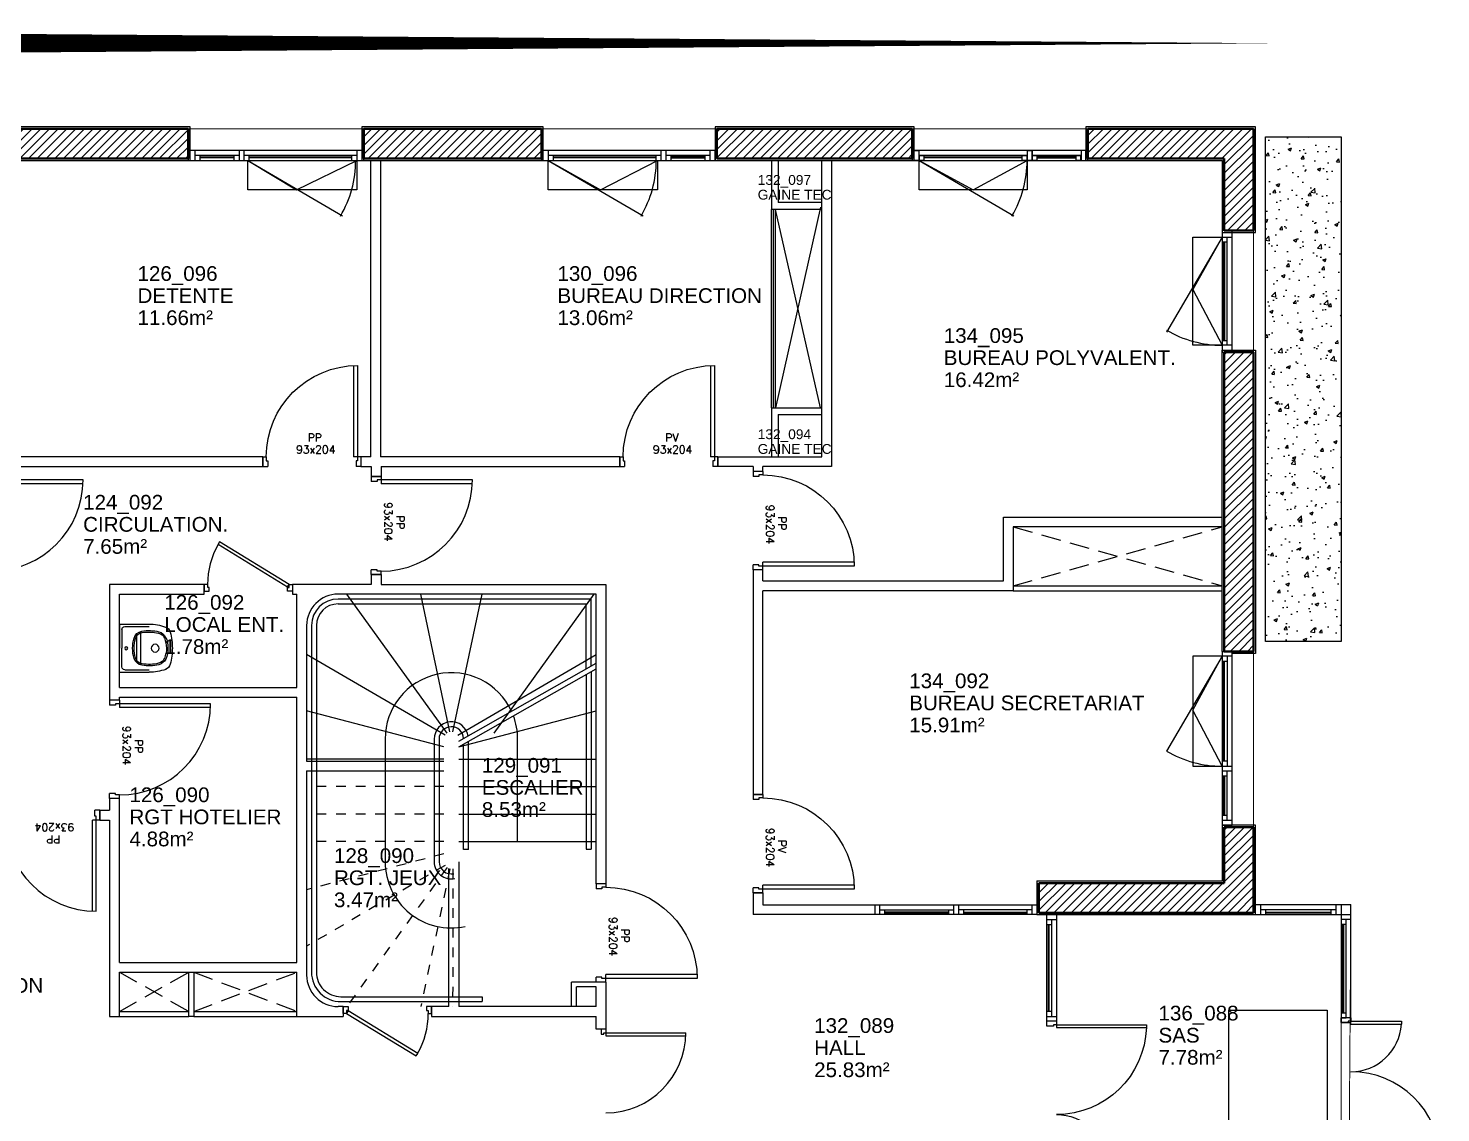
# Model space of a CAD drawing. Header units: metres. Extents: x -8 to 211, y -5 to 120.
# Drawn here: x 124.18 to 138.58, y 87.5 to 98.55 of the extents above; entities that cross this region are included whole.
import ezdxf
from ezdxf.enums import TextEntityAlignment as Align

# ---------------------------------------------------------------- set-up
doc = ezdxf.new("R2010")
doc.units = ezdxf.units.M
doc.header["$LTSCALE"] = 0.8
doc.header["$MEASUREMENT"] = 0
for name, pattern in [('CACHÉ', [0.25, 0.125, -0.125]), ('CONTINU', [0]), ('HIDDEN', [0.375, 0.25, -0.125])]:
    doc.linetypes.add(name, pattern=pattern)
doc.layers.get('0').update_dxf_attribs({"linetype": 'CONTINUOUS'})
for name, color, linetype in [('0_Fmult', 7, 'CONTINUOUS'), ('A-CIRC-VER', 32, 'CONTINUOUS'), ('A-FINITION-C', 192, 'CONTINUOUS'), ('A-MOBILIER', 46, 'CONTINUOUS'), ('A_ACCÈS', 7, 'CONTINUOUS'), ('A_AGENC', 204, 'CONTINUOUS'), ('A_CHASS', 4, 'CONTINUOUS'), ('A_Etiqu_Gaine', 7, 'CONTINUOUS'), ('A_Etiqu_Gaine_ancien', 7, 'CONTINUOUS'), ('A_Etiqu_Gaine_code', 7, 'CONTINUOUS'), ('A_Etiqu_Local', 7, 'CONTINUOUS'), ('A_HACH_STRUC', 7, 'CONTINUOUS'), ('A_MURS_CLOI', 7, 'CONTINUOUS'), ('A_VEGETATION', 3, 'CONTINUOUS'), ('Z_Pole 11_Administratif', 8, 'CONTINUOUS')]:
    doc.layers.add(name, color=color, linetype=linetype)
for name, color, linetype, lineweight in [('A_MURS_STRU', 7, 'CONTINUOUS', 40), ('A_PORTE', 7, 'CONTINU', 0), ('A_SANI', 5, 'CONTINU', 0)]:
    doc.layers.add(name, color=color, linetype=linetype, lineweight=lineweight)
doc.styles.add('Attribut', font='arial.ttf')
doc.styles.add('ROMANS8', font='romans8', dxfattribs={"height": 10})

# ---------------------------------------------------------------- blocks, each defined once
blk = doc.blocks.new('A140TD10')
for p, q in [((-3.5, 91.5), (-6.5, 91.5)), ((-146.5, 51.5), (-143.5, 51.5)), ((-150, 0), (-146.5, 0)), ((-150, 0), (-150, -10)), ((-146.5, 0), (-146.5, -3)), ((-143.5, 0), (-146.5, 0)), ((-3.5, 0), (-6.5, 0)), ((0, 0), (-3.5, 0)), ((-3.5, 0), (-3.5, -3)), ((0, 0), (0, -10)), ((-145, -10), (-150, -10)), ((-146.5, -3), (-145, -3)), ((-145, -3), (-145, -7)), ((-145, -3), (-145, -10)), ((-3.5, -3), (-5, -3)), ((-5, -3), (-5, -10)), ((-5, -10), (0, -10))]:
    blk.add_line(p, q)
for points in [[(-6.5, 0), (-6.5, 91.5)], [(-3.5, 0), (-3.5, 91.5)], [(-146.5, 0), (-146.5, 51.5)], [(-143.5, 0), (-143.5, 51.5)]]:
    blk.add_lwpolyline(points)
for centre, radius, start, end in [((-3.4, 0), 91.6, 91.9318, 179.9779), ((-146.7, -0.1), 51.7, 0.0707, 86.4926)]:
    blk.add_arc(centre, radius, start, end)
blk = doc.blocks.new('COP9830P')
for p, q in [((-24.5, 0), (0, 0)), ((-24.5, 0), (-24.5, -30.3)), ((24.5, 0), (0, 0)), ((24.5, 0), (24.5, -30.3)), ((-22, -5.5), (-22, -30.3)), ((-19, -2.5), (0, -2.5)), ((19, -2.5), (0, -2.5)), ((22, -5.5), (22, -30.3))]:
    blk.add_line(p, q)
for centre, radius in [((0, -7), 1.5), ((0, -36.5), 4)]:
    blk.add_circle(centre, radius)
for centre, radius, start, end in [((-19, -5.5), 3, 90, 180), ((0, -49.5), 36, 90, 106.8042), ((0, -49.5), 36, 73.1958, 90), ((19, -5.5), 3, 0, 90), ((25.5, -30.3), 43.5, 170.2555, 193.4036), ((-7.5, -24.6), 10, 106.8042, 170.2555), ((25.5, -30.3), 42, 170.2555, 193.4036), ((-7.5, -24.6), 8.5, 106.8042, 170.2555), ((0, -49.5), 34.5, 90, 106.8042), ((0, -49.5), 34.5, 73.1958, 90), ((7.5, -24.6), 8.5, 9.7445, 73.1958), ((7.5, -24.6), 10, 9.7445, 73.1958), ((-25.5, -30.3), 42, 346.5964, 9.7445), ((-25.5, -30.3), 43.5, 346.5964, 9.7445), ((25.5, -30.3), 50, 180, 199.7499), ((-7.1, -38), 10, 193.4036, 246.812), ((-7.1, -38), 8.5, 193.4036, 246.812), ((7.1, -38), 8.5, 293.188, 346.5964), ((7.1, -38), 10, 293.188, 346.5964), ((-25.5, -30.3), 50, 340.2501, 0), ((-14.5, -44.6), 7.5, 199.7499, 255.3938), ((0, 11), 65, 255.3938, 270), ((0, -21.5), 28, 246.812, 270), ((0, -21.5), 26.5, 246.812, 270), ((0, -21.5), 26.5, 270, 293.188), ((0, -21.5), 28, 270, 293.188), ((0, 11), 65, 270, 284.6062), ((14.5, -44.6), 7.5, 284.6062, 340.2501)]:
    blk.add_arc(centre, radius, start, end)
blk = doc.blocks.new('A_Etiqu_Local')
at = {"style": 'Attribut', "flags": 1}
for tag, p in [('CODE_HOPITAL', (-0.446, 1.632)), ('CODE_SITE', (-0.446, 1.407)), ('CODE_BATIMENT', (-0.446, 1.182)), ('CODE_SECTEUR', (-0.446, 0.957)), ('CODE_ETAGE', (-0.446, 0.732)), ('NOM_NORMALISE', (-0.446, -0.843)), ('SECTEUR_ACTIVITE', (-0.446, -1.068)), ('SOUS_SECTEUR_ACTIVITE', (-0.446, -1.293)), ('VOLUME', (-0.446, -1.518)), ('SERVICE', (-0.446, -1.743)), ('CODE_UG', (-0.446, -1.968)), ('CODE_UA', (-0.446, -2.193)), ('CODE_POLE', (-0.446, -2.418)), ('OCCUPANT_EXTERNE', (-0.446, -2.643)), ('DISPONIBILITE', (-0.446, -2.868)), ('ACCES_HANDICAPES', (-0.446, -3.093)), ('NATURE_SOL', (-0.446, -3.318)), ('RISQUE_LABORATOIRE', (-0.446, -3.543)), ('AMIANTE', (-0.446, -3.768))]:
    blk.add_attdef(tag, p, '', height=0.15, dxfattribs=at)
at = {"layer": 'A_Etiqu_Local', "style": 'Attribut'}
for tag, p in [('CODE_PIECE', (-0.446, 0.282)), ('NOM_USAGE', (-0.446, 0.057)), ('SURFACE', (-0.446, -0.168))]:
    blk.add_attdef(tag, p, '', height=0.15, dxfattribs=at)
blk = doc.blocks.new('A_Etiqu_Gaine')
at = {"style": 'Attribut', "flags": 1}
for tag, p in [('CODE_HOPITAL', (-0.432, 0.865)), ('CODE_SITE', (-0.432, 0.715)), ('CODE_BATIMENT', (-0.432, 0.565)), ('CODE_SECTEUR', (-0.432, 0.415)), ('CODE_ETAGE', (-0.432, 0.265)), ('NOM_NORMALISE', (-0.432, -0.335)), ('SECTEUR_ACTIVITE', (-0.432, -0.485)), ('SOUS_SECTEUR_ACTIVITE', (-0.432, -0.635)), ('SURFACE', (-0.432, -0.785)), ('CODE_UG', (-0.432, -0.935)), ('CODE_POLE', (-0.432, -1.085)), ('AMIANTE', (-0.432, -1.235))]:
    blk.add_attdef(tag, p, '', height=0.1, dxfattribs=at)
at = {"layer": 'A_Etiqu_Gaine', "style": 'Attribut'}
blk.add_attdef('NOM_USAGE', (-0.432, -0.185), '', height=0.1, dxfattribs=at)
at = {"layer": 'A_Etiqu_Gaine_ancien', "style": 'Attribut'}
blk.add_attdef('CODE_PIECE_ANCIEN', (-0.432, 0.115), '', height=0.1, dxfattribs=at)
at = {"layer": 'A_Etiqu_Gaine_code', "style": 'Attribut'}
blk.add_attdef('CODE_PIECE', (-0.432, -0.035), '', height=0.1, dxfattribs=at)
blk = doc.blocks.new('BATI-10')
for p, q in [((0, 0.1), (0, 0)), ((0, 0.1), (0.035, 0.1)), ((0, 0), (0.05, 0)), ((0.035, 0.1), (0.035, 0.06)), ((0.035, 0.06), (0.05, 0.06)), ((0.05, 0.06), (0.05, 0))]:
    blk.add_line(p, q)
blk = doc.blocks.new('P90bt10')
for p, q in [((0.035, 1.03), (0.035, 0.1)), ((0.075, 1.029), (0.075, 0.1)), ((0.035, 0.1), (0.075, 0.1))]:
    blk.add_line(p, q)
blk.add_arc((0.035, 0.1), 0.93, 0, 90)
blk.add_blockref('BATI-10', (0, 0))
at = {"xscale": -1}
blk.add_blockref('BATI-10', (1, 0), dxfattribs=at)
at = {"style": 'ROMANS8'}
for tag, p in [('DEF', (0.47, 0.256)), ('DIM', (0.461, 0.134))]:
    blk.add_attdef(tag, text='', height=0.08, dxfattribs=at).set_placement(p, align=Align.CENTER)

msp = doc.modelspace()

# ---------------------------------------------------------------- hatches: boundary and pattern name
at = {"layer": 'A_HACH_STRUC'}
h = msp.add_hatch(dxfattribs=at)
h.set_pattern_fill('ANSI31', color=8, scale=0.5, angle=359.76959, style=0)
h.paths.add_polyline_path([(121.667, 97.522), (121.667, 97.222), (125.812, 97.222), (125.812, 97.522)])
h = msp.add_hatch(dxfattribs=at)
h.set_pattern_fill('ANSI31', color=8, scale=0.5, angle=359.76959, style=0)
h.paths.add_polyline_path([(129.412, 97.522), (127.602, 97.522), (127.602, 97.222), (129.412, 97.222), (129.412, 97.302)])
h = msp.add_hatch(dxfattribs=at)
h.set_pattern_fill('ANSI31', color=8, scale=0.5, angle=359.76959, style=0)
h.paths.add_polyline_path([(133.192, 97.522), (131.202, 97.522), (131.202, 97.222), (133.192, 97.222), (133.192, 97.302)])
h = msp.add_hatch(dxfattribs=at)
h.set_pattern_fill('ANSI31', color=8, scale=0.5, angle=359.76959, style=0)
h.paths.add_polyline_path([(136.52, 97.522), (134.982, 97.522), (134.982, 97.372), (136.52, 97.372)])
h.paths.add_polyline_path([(136.52, 97.372), (134.982, 97.372), (134.982, 97.222), (136.37, 97.222), (136.37, 96.488), (136.52, 96.488)])
h.paths.add_polyline_path([(136.67, 97.372), (136.52, 97.372), (136.52, 96.488), (136.67, 96.488)])
h.paths.add_polyline_path([(136.67, 97.522), (136.52, 97.522), (136.52, 97.372), (136.67, 97.372)])
h = msp.add_hatch(dxfattribs=at)
h.set_pattern_fill('ANSI31', color=8, scale=0.5, angle=359.76959, style=0)
h.paths.add_polyline_path([(136.67, 95.248), (136.52, 95.248), (136.52, 92.873), (136.67, 92.873)])
h.paths.add_polyline_path([(136.52, 95.248), (136.37, 95.248), (136.37, 92.873), (136.52, 92.873)])
h.paths.add_polyline_path([(136.52, 92.873), (136.37, 92.873), (136.37, 92.2), (136.52, 92.2)])
h.paths.add_polyline_path([(136.67, 92.873), (136.52, 92.873), (136.52, 92.2), (136.67, 92.2)])
h = msp.add_hatch(dxfattribs=at)
h.set_pattern_fill('ANSI31', color=8, scale=0.5, angle=359.76959, style=0)
h.paths.add_polyline_path([(136.67, 90.41), (136.52, 90.41), (136.52, 89.688), (136.67, 89.688)])
h.paths.add_polyline_path([(136.67, 89.688), (136.52, 89.688), (136.52, 89.538), (136.67, 89.538)])
h.paths.add_polyline_path([(136.52, 89.688), (134.482, 89.688), (134.482, 89.538), (136.52, 89.538)])
h.paths.add_polyline_path([(136.52, 90.41), (136.37, 90.41), (136.37, 90.028), (136.37, 89.838), (134.482, 89.838), (134.482, 89.688), (136.52, 89.688)])
at = {"layer": 'A_VEGETATION'}
h = msp.add_hatch(dxfattribs=at)
h.set_pattern_fill('AR-CONC', color=8, scale=0.05, angle=-0.9741, style=0)
h.set_pattern_definition([(50, (321.883, 63.66533), (0.3586301, -0.03137607), [0.0375, -0.4125]), (355, (321.883, 63.66533), (-0.0693757, 0.3760961), [0.03, -0.33]), (100.4514, (321.9129, 63.6627), (0.2892547, 0.3447198), [0.0318701, -0.35057106]), (46.1842, (321.883, 63.76533), (0.5336205, -0.0827595), [0.05625, -0.61875]), (96.6356, (321.9275, 63.75843), (0.4673314, 0.487059), [0.0478051, -0.5258565]), (351.1842, (321.883, 63.76533), (0.467331, 0.4870593), [0.045, -0.495]), (21, (321.933, 63.74033), (0.29845353, -0.20130945), [0.0375, -0.4125]), (326, (321.933, 63.74033), (0.1216577, 0.362575), [0.03, -0.33]), (71.4514, (321.9579, 63.72355), (0.4201113, 0.16126525), [0.0318701, -0.35057106]), (37.5, (321.88301, 63.66533), (0.00607993, 0.16644693), [0, -0.326, 0, -0.335, 0, -0.33125]), (7.5, (321.88301, 63.66533), (0.13153477, 0.19720586), [0, -0.191, 0, -0.3185, 0, -0.12625]), (327.5, (321.77151, 63.66533), (0.26691122, -0.01127744), [0, -0.125, 0, -0.39, 0, -0.5175]), (317.5, (321.72151, 63.66533), (0.29159308, 0.0500525), [0, -0.1625, 0, -0.259, 0, -0.3675])])
h.paths.add_polyline_path([(136.79, 97.442), (137.562, 97.442), (137.562, 92.299), (136.79, 92.299)])

# ---------------------------------------------------------------- linework, layer by layer
at = {"layer": '0_Fmult', "color": 8, "const_width": 0.01}
msp.add_lwpolyline([(116.992, 97.522), (116.992, 83.418), (111.592, 83.418), (111.592, 77.973), (117.942, 77.973), (117.942, 74.784), (132.942, 74.784), (132.942, 72.934), (137.662, 72.934), (137.642, 86.882), (137.662, 89.618), (136.67, 89.618), (136.67, 97.522)], close=True, dxfattribs=at)
at = {"layer": 'A-CIRC-VER', "color": 8}
msp.add_lwpolyline([(116.192, 98.395, 0.305, 0, 0), (136.882, 98.395, 0, 0, 0)], format="xyseb", dxfattribs=at)
at = {"layer": 'A-FINITION-C', "color": 8}
for p, q in [((125.832, 97.542), (121.647, 97.542)), ((125.832, 97.202), (125.832, 97.542)), ((136.69, 97.542), (134.962, 97.542)), ((134.962, 97.542), (134.962, 97.202)), ((136.69, 96.468), (136.69, 97.542)), ((123.812, 97.202), (125.832, 97.202)), ((134.962, 97.202), (136.35, 97.202)), ((136.35, 97.202), (136.35, 96.468)), ((136.35, 96.468), (136.69, 96.468)), ((136.35, 95.268), (136.69, 95.268)), ((136.69, 95.268), (136.69, 92.18)), ((136.69, 92.18), (136.45, 92.18)), ((136.69, 90.43), (136.35, 90.43)), ((136.35, 90.43), (136.35, 89.858)), ((136.69, 89.518), (136.69, 90.43)), ((136.35, 89.858), (134.462, 89.858)), ((134.462, 89.858), (134.462, 89.518)), ((134.462, 89.518), (136.69, 89.518))]:
    msp.add_line(p, q, dxfattribs=at)
for points in [[(127.582, 97.202), (129.432, 97.202), (129.432, 97.542), (127.582, 97.542), (127.582, 97.202)], [(136.35, 92.2), (136.35, 95.268)]]:
    msp.add_lwpolyline(points, dxfattribs=at)
msp.add_lwpolyline([(133.212, 97.542), (131.182, 97.542), (131.182, 97.202), (133.212, 97.202)], close=True, dxfattribs=at)
at = {"layer": 'A-MOBILIER', "color": 8}
for p, q in [((132.257, 96.725), (131.797, 94.682)), ((131.757, 94.682), (131.757, 96.702)), ((131.777, 94.682), (131.777, 96.702)), ((131.797, 94.682), (131.797, 96.702)), ((132.257, 94.682), (131.797, 96.702)), ((125.112, 88.532), (125.82, 88.532)), ((125.87, 88.532), (126.92, 88.532)), ((125.112, 88.482), (125.82, 88.482)), ((125.87, 88.482), (126.92, 88.482))]:
    msp.add_line(p, q, dxfattribs=at)
at = {"layer": 'A-MOBILIER', "color": 8, "linetype": 'HIDDEN'}
for p, q in [((134.22, 92.868), (136.35, 93.468)), ((134.22, 93.468), (136.35, 92.868)), ((125.112, 88.932), (125.821, 88.532)), ((125.112, 88.532), (125.821, 88.932)), ((125.871, 88.932), (126.921, 88.532)), ((125.871, 88.532), (126.921, 88.932))]:
    msp.add_line(p, q, dxfattribs=at)
at = {"layer": 'A-MOBILIER', "color": 8, "linetype": 'Continuous'}
for p, q in [((134.22, 92.868), (136.35, 92.868)), ((134.22, 92.818), (136.35, 92.818))]:
    msp.add_line(p, q, dxfattribs=at)
at = {"layer": 'A-MOBILIER', "color": 8}
msp.add_lwpolyline([(136.419, 88.546), (137.419, 88.546), (137.419, 87.046), (136.419, 87.046)], close=True, dxfattribs=at)
at = {"layer": 'A_ACCÈS', "color": 8}
for p, q in [((128.57, 91.285), (129.97, 92.081)), ((128.57, 91.227), (129.97, 92.023))]:
    msp.add_line(p, q, dxfattribs=at)
for points in [[(129.92, 92.052), (129.92, 92.732), (127.341, 92.732)], [(128.451, 91.368), (127.431, 92.782)], [(128.48, 91.381), (128.184, 92.782)], [(128.511, 91.381), (128.808, 92.782)], [(128.931, 91.368), (129.952, 92.782)], [(129.87, 92.024), (129.87, 92.682), (127.341, 92.682)], [(128.431, 91.345), (127.02, 92.169)], [(128.56, 91.345), (129.97, 92.169)], [(129.922, 90.184), (129.922, 91.996)], [(129.872, 90.184), (129.872, 91.968)], [(128.42, 91.227), (127.02, 91.594)], [(128.57, 91.227), (129.97, 91.594)], [(128.62, 90.182), (128.62, 91.256)], [(128.67, 90.182), (128.67, 91.284)], [(128.42, 91.102), (127.02, 91.102)], [(128.57, 91.102), (129.97, 91.102)], [(128.57, 90.822), (129.97, 90.822)], [(128.57, 90.542), (129.97, 90.542)], [(128.57, 90.262), (129.97, 90.262)], [(128.67, 90.182), (128.62, 90.182)], [(129.92, 90.182), (129.87, 90.182)], [(128.808, 88.682), (128.808, 88.632)]]:
    msp.add_lwpolyline(points, dxfattribs=at)
for points in [[(127.07, 92.462), (127.07, 88.932, 0.414214), (127.37, 88.632), (128.808, 88.632)], [(127.12, 92.462), (127.12, 88.932, 0.414214), (127.37, 88.682), (128.808, 88.682)], [(129.108, 91.591, 0.804058), (127.82, 91.307), (127.82, 90.058, 0.476665), (128.635, 89.397)], [(129.17, 90.262), (129.17, 91.307, 0.089767), (129.128, 91.544, 0.089767)], [(128.667, 91.34, 0.910946), (128.32, 91.307), (128.32, 90.057, 0.476481), (128.532, 89.886, 0.476481)], [(128.62, 91.313, 0.977737), (128.37, 91.307), (128.37, 90.057, 0.476383), (128.521, 89.935, 0.476383)]]:
    msp.add_lwpolyline(points, format="xyb", dxfattribs=at)
at = {"layer": 'A_ACCÈS', "color": 8, "linetype": 'CACHÉ'}
for points in [[(128.42, 90.823), (127.02, 90.823)], [(128.42, 90.543), (127.02, 90.543)], [(128.42, 90.263), (127.02, 90.263)], [(128.42, 90.138), (127.02, 89.771)], [(128.431, 90.02), (127.02, 89.196)], [(128.451, 89.997), (127.431, 88.583)], [(128.48, 89.984), (128.184, 88.583)], [(128.511, 89.984), (128.508, 88.582)]]:
    msp.add_lwpolyline(points, dxfattribs=at)
at = {"layer": 'A_ACCÈS', "color": 8}
for radius in [0.271, 0.221]:
    msp.add_arc((127.341, 92.462), radius, 90, 180, dxfattribs=at)
at = {"layer": 'A_AGENC', "color": 8}
for points in [[(126.842, 92.882), (126.134, 93.316), (126.118, 93.291), (126.826, 92.857)], [(126.027, 92.812), (126.027, 92.852), (126.012, 92.852), (126.012, 92.882), (125.977, 92.882), (125.977, 92.812)], [(126.827, 92.812), (126.827, 92.852), (126.842, 92.852), (126.842, 92.882), (126.877, 92.882), (126.877, 92.812)], [(127.443, 88.582), (127.443, 88.542), (127.428, 88.542), (127.428, 88.512), (127.393, 88.512), (127.393, 88.582)], [(127.428, 88.512), (128.136, 88.079), (128.152, 88.104), (127.444, 88.538)], [(128.243, 88.582), (128.243, 88.542), (128.258, 88.542), (128.258, 88.512), (128.293, 88.512), (128.293, 88.582)]]:
    msp.add_lwpolyline(points, close=True, dxfattribs=at)
for centre, start, end in [((126.842, 92.882), 150.5689, 180), ((127.428, 88.512), 330.5689, 0)]:
    msp.add_arc(centre, 0.831, start, end, dxfattribs=at)
at = {"layer": 'A_CHASS', "color": 8}
for p, q in [((126.42, 97.202), (127.386, 96.635)), ((129.483, 97.202), (130.449, 96.635)), ((133.311, 97.202), (133.192, 97.202)), ((133.262, 97.202), (134.228, 96.635)), ((136.35, 96.418), (135.783, 95.452)), ((136.35, 92.15), (135.783, 91.184)), ((132.812, 89.618), (134.462, 89.618)), ((137.662, 89.618), (136.69, 89.618)), ((134.462, 89.518), (132.812, 89.518)), ((134.562, 88.432), (134.562, 89.518))]:
    msp.add_line(p, q, dxfattribs=at)
for points in [[(127.602, 97.302), (125.812, 97.302), (125.812, 97.202)], [(125.882, 97.302), (125.882, 97.202)], [(126.332, 97.302), (126.332, 97.202)], [(126.382, 97.302), (126.382, 97.202)], [(127.532, 97.302), (127.532, 96.902), (126.42, 96.902), (126.42, 97.202), (126.916, 96.902), (127.532, 97.202)], [(127.602, 97.202), (127.602, 97.302)], [(131.182, 97.302), (129.412, 97.302), (129.412, 97.202)], [(129.482, 97.302), (129.482, 97.202)], [(130.632, 97.202), (130.632, 97.302)], [(130.682, 97.302), (130.682, 97.202)], [(131.132, 97.202), (131.132, 97.302)], [(131.182, 97.202), (131.182, 97.302)], [(133.192, 97.302), (133.262, 97.302)], [(134.362, 97.302), (134.362, 96.902), (133.262, 96.902), (133.262, 97.302)], [(134.362, 97.202), (134.962, 97.202), (134.962, 97.302), (134.362, 97.302)], [(134.362, 97.302), (134.412, 97.302), (134.412, 97.202), (134.362, 97.202)], [(125.812, 97.202), (127.602, 97.202)], [(126.332, 97.252), (125.882, 97.252)], [(125.932, 97.252), (125.932, 97.202)], [(125.932, 97.237), (126.282, 97.237)], [(126.282, 97.227), (125.932, 97.227)], [(126.282, 97.202), (126.282, 97.252)], [(127.532, 97.252), (126.382, 97.252)], [(126.432, 97.252), (126.432, 97.202)], [(126.432, 97.237), (127.482, 97.237)], [(127.482, 97.227), (126.432, 97.227)], [(127.482, 97.202), (127.482, 97.252)], [(129.412, 97.202), (131.182, 97.202)], [(130.632, 97.252), (129.482, 97.252)], [(129.532, 97.252), (129.532, 97.202)], [(129.532, 97.237), (130.582, 97.237)], [(130.582, 97.227), (129.532, 97.227)], [(130.582, 97.202), (130.582, 97.252)], [(131.132, 97.252), (130.682, 97.252)], [(130.733, 97.252), (130.733, 97.202)], [(131.082, 97.237), (130.733, 97.237)], [(130.733, 97.227), (131.082, 97.227)], [(131.082, 97.202), (131.082, 97.252)], [(133.261, 97.252), (133.311, 97.252), (133.311, 97.202)], [(133.262, 97.202), (133.812, 96.902), (134.362, 97.202)], [(133.311, 97.237), (134.311, 97.237)], [(134.311, 97.227), (133.311, 97.227)], [(134.361, 97.202), (134.311, 97.202), (134.311, 97.252), (134.361, 97.252)], [(134.412, 97.252), (134.462, 97.252), (134.462, 97.202), (134.412, 97.202)], [(134.861, 97.237), (134.462, 97.237)], [(134.462, 97.227), (134.861, 97.227)], [(134.911, 97.202), (134.861, 97.202), (134.861, 97.252), (134.911, 97.252)], [(136.35, 96.418), (136.05, 95.887), (136.35, 95.318)], [(136.45, 95.318), (136.05, 95.318), (136.05, 96.418), (136.45, 96.418)], [(136.4, 96.368), (136.35, 96.368)], [(136.365, 95.368), (136.365, 96.368)], [(136.375, 96.368), (136.375, 95.368)], [(136.4, 95.318), (136.4, 96.418)], [(136.35, 95.368), (136.4, 95.368)], [(136.35, 91.03), (136.05, 91.6), (136.35, 92.15)], [(136.45, 92.15), (136.05, 92.15), (136.05, 91.03), (136.45, 91.03)], [(136.35, 92.2), (136.45, 92.2)], [(136.35, 92.2), (136.35, 90.43), (136.45, 90.43)], [(136.4, 92.15), (136.4, 91.03)], [(136.45, 90.43), (136.45, 92.2)], [(136.35, 92.1), (136.4, 92.1)], [(136.365, 92.1), (136.365, 91.08)], [(136.375, 91.08), (136.375, 92.1)], [(136.4, 91.08), (136.35, 91.08)], [(136.45, 90.98), (136.35, 90.98)], [(136.4, 90.48), (136.4, 90.98)], [(136.4, 90.93), (136.35, 90.93)], [(136.365, 90.53), (136.365, 90.93)], [(136.375, 90.93), (136.375, 90.53)], [(136.35, 90.53), (136.4, 90.53)], [(136.35, 90.48), (136.45, 90.48)], [(132.812, 89.618), (132.812, 89.518)], [(132.862, 89.518), (132.862, 89.618)], [(132.862, 89.568), (133.612, 89.568)], [(132.912, 89.518), (132.912, 89.568)], [(133.562, 89.543), (132.912, 89.543)], [(132.912, 89.533), (133.562, 89.533)], [(133.562, 89.568), (133.562, 89.518)], [(133.612, 89.618), (133.612, 89.518)], [(133.662, 89.618), (133.662, 89.518)], [(134.412, 89.568), (133.662, 89.568)], [(133.713, 89.568), (133.713, 89.518)], [(133.713, 89.543), (134.362, 89.543)], [(134.362, 89.533), (133.713, 89.533)], [(134.362, 89.518), (134.362, 89.568)], [(134.412, 89.518), (134.412, 89.618)], [(134.462, 89.618), (134.462, 89.518)], [(136.69, 89.518), (136.69, 89.618)], [(136.74, 89.618), (136.74, 89.518)], [(137.512, 89.568), (136.74, 89.568)], [(136.79, 89.568), (136.79, 89.518)], [(136.79, 89.543), (137.462, 89.543)], [(137.462, 89.533), (136.79, 89.533)], [(137.462, 89.518), (137.462, 89.568)], [(137.512, 89.518), (137.512, 89.618)], [(137.562, 89.618), (137.562, 88.418), (137.662, 88.418)], [(137.662, 88.418), (137.662, 89.618)], [(134.662, 89.518), (134.662, 88.432), (134.562, 88.432)], [(134.662, 89.518), (134.562, 89.518)], [(134.562, 89.468), (134.662, 89.468)], [(134.562, 89.418), (134.612, 89.418)], [(134.577, 89.418), (134.577, 88.532)], [(134.587, 88.532), (134.587, 89.418)], [(134.612, 89.468), (134.612, 88.482)], [(136.69, 89.518), (137.662, 89.518)], [(137.662, 89.468), (137.562, 89.468)], [(137.562, 88.468), (137.612, 88.468), (137.612, 89.468)], [(137.612, 89.418), (137.562, 89.418)], [(137.577, 88.518), (137.577, 89.418)], [(137.587, 89.418), (137.587, 88.518)], [(134.612, 88.532), (134.562, 88.532)], [(134.562, 88.482), (134.662, 88.482)], [(137.562, 88.518), (137.612, 88.518)]]:
    msp.add_lwpolyline(points, dxfattribs=at)
for points in [[(133.192, 97.202), (134.412, 97.202), (134.412, 97.302), (133.192, 97.302)], [(134.982, 97.302), (134.912, 97.302), (134.912, 97.202), (134.982, 97.202)], [(130.596, 97.202), (130.596, 96.902), (129.483, 96.902), (129.483, 97.202), (130.014, 96.902)], [(133.261, 97.252), (133.261, 97.202), (134.361, 97.202), (134.361, 97.252)], [(134.412, 97.252), (134.412, 97.202), (134.911, 97.202), (134.911, 97.252)], [(136.45, 95.248), (136.45, 96.488), (136.35, 96.488), (136.35, 95.248)]]:
    msp.add_lwpolyline(points, close=True, dxfattribs=at)
for centre, start, end in [((126.4, 97.202), 329.559, 0.0001), ((129.463, 97.202), 329.559, 0.0001), ((133.242, 97.202), 329.559, 0.0001), ((136.35, 96.438), 239.559, 270.0001), ((136.35, 92.15), 239.559, 270.0001)]:
    msp.add_arc(centre, 1.12, start, end, dxfattribs=at)
at = {"layer": 'A_MURS_CLOI', "color": 8}
for p, q in [((127.674, 94.182), (127.674, 97.202)), ((127.774, 97.202), (127.774, 94.182)), ((131.757, 97.202), (131.757, 96.702)), ((131.827, 97.202), (131.827, 96.772)), ((132.27, 94.182), (132.27, 97.202)), ((132.37, 97.202), (132.37, 94.082)), ((132.27, 96.772), (131.827, 96.772)), ((132.27, 96.702), (131.757, 96.702)), ((131.757, 94.682), (132.27, 94.682)), ((131.757, 94.682), (131.757, 94.182)), ((131.827, 94.612), (132.27, 94.612)), ((131.827, 94.612), (131.827, 94.182)), ((126.574, 94.182), (123.812, 94.182)), ((126.574, 94.082), (126.574, 94.182)), ((127.674, 94.182), (127.574, 94.182)), ((127.574, 94.182), (127.574, 94.082)), ((130.211, 94.182), (127.774, 94.182)), ((130.211, 94.082), (130.211, 94.182)), ((131.211, 94.082), (131.211, 94.182)), ((131.211, 94.182), (132.27, 94.182)), ((123.812, 94.082), (126.574, 94.082)), ((127.574, 94.082), (127.679, 94.082)), ((127.679, 94.082), (127.679, 93.982)), ((127.779, 94.082), (127.779, 93.982)), ((127.779, 94.082), (130.211, 94.082)), ((131.57, 94.082), (131.211, 94.082)), ((131.57, 94.082), (131.57, 94.032)), ((131.67, 94.032), (131.57, 94.032)), ((132.37, 94.082), (131.67, 94.082)), ((131.67, 94.032), (131.67, 94.082)), ((127.679, 93.982), (127.779, 93.982)), ((134.12, 92.918), (134.12, 93.568)), ((134.12, 93.568), (136.35, 93.568)), ((134.22, 93.468), (134.22, 92.818)), ((136.35, 93.468), (134.22, 93.468)), ((131.67, 93.032), (131.57, 93.032)), ((131.57, 93.032), (131.57, 90.742)), ((131.67, 92.918), (131.67, 93.032)), ((125.012, 92.882), (125.012, 91.702)), ((125.977, 92.882), (125.012, 92.882)), ((125.977, 92.782), (125.977, 92.882)), ((127.679, 92.882), (126.877, 92.882)), ((126.877, 92.882), (126.877, 92.782)), ((127.679, 92.982), (127.779, 92.982)), ((127.679, 92.982), (127.679, 92.882)), ((127.779, 92.982), (127.779, 92.882)), ((127.779, 92.882), (130.07, 92.882)), ((130.07, 92.882), (130.07, 89.832)), ((131.67, 92.918), (134.12, 92.918)), ((125.112, 92.782), (125.977, 92.782)), ((125.112, 91.832), (125.112, 92.782)), ((126.877, 92.782), (126.92, 92.782)), ((126.92, 91.832), (126.92, 92.782)), ((129.97, 92.782), (127.341, 92.782)), ((129.97, 89.832), (129.97, 92.782)), ((134.22, 92.818), (131.67, 92.818)), ((131.67, 90.742), (131.67, 92.818)), ((127.02, 92.462), (127.02, 91.082)), ((125.112, 91.832), (126.92, 91.832)), ((125.112, 91.702), (125.012, 91.702)), ((125.112, 91.732), (126.92, 91.732)), ((125.112, 91.702), (125.112, 91.732)), ((126.92, 89.032), (126.92, 91.732)), ((127.02, 91.082), (128.42, 91.082)), ((127.02, 90.982), (128.42, 90.982)), ((127.02, 90.982), (127.02, 88.903)), ((125.012, 90.702), (125.012, 90.582)), ((125.112, 90.702), (125.012, 90.702)), ((125.112, 89.032), (125.112, 90.702)), ((131.57, 90.742), (131.67, 90.742)), ((124.912, 90.582), (124.912, 90.482)), ((124.912, 90.582), (125.012, 90.582)), ((124.912, 90.482), (125.012, 90.482)), ((125.012, 90.482), (125.012, 88.482)), ((128.47, 88.582), (128.47, 89.987)), ((128.57, 90.057), (128.57, 88.582)), ((130.07, 89.832), (129.97, 89.832)), ((131.57, 89.742), (131.67, 89.742)), ((131.57, 89.742), (131.57, 89.518)), ((131.67, 89.742), (131.67, 89.618)), ((131.67, 89.618), (132.812, 89.618)), ((134.362, 89.618), (134.462, 89.618)), ((134.462, 89.618), (134.462, 89.518)), ((132.812, 89.518), (131.57, 89.518)), ((134.462, 89.518), (134.362, 89.518)), ((125.112, 89.032), (126.92, 89.032)), ((125.112, 88.932), (126.92, 88.932)), ((125.112, 88.482), (125.112, 88.932)), ((126.92, 88.482), (126.92, 88.932)), ((130.07, 88.832), (129.72, 88.832)), ((129.72, 88.582), (129.72, 88.832)), ((130.07, 88.832), (130.07, 88.35)), ((129.97, 88.782), (129.77, 88.782)), ((129.77, 88.582), (129.77, 88.782)), ((129.97, 88.582), (129.97, 88.782)), ((127.393, 88.582), (127.341, 88.582)), ((127.393, 88.582), (127.393, 88.482)), ((128.293, 88.582), (128.293, 88.482)), ((128.47, 88.582), (128.293, 88.582)), ((129.97, 88.582), (128.57, 88.582)), ((125.012, 88.482), (125.112, 88.482)), ((126.92, 88.482), (127.393, 88.482)), ((128.293, 88.482), (129.97, 88.482)), ((129.97, 88.35), (129.97, 88.482)), ((130.07, 88.35), (129.97, 88.35))]:
    msp.add_line(p, q, dxfattribs=at)
msp.add_lwpolyline([(125.87, 88.932), (125.87, 88.482), (125.82, 88.482), (125.82, 88.932)], dxfattribs=at)
for centre, start, end in [((127.341, 92.462), 90, 180), ((127.341, 88.903), 180, 270)]:
    msp.add_arc(centre, 0.321, start, end, dxfattribs=at)
at = {"layer": 'A_MURS_STRU', "color": 8}
for p, q in [((125.812, 97.522), (121.667, 97.522)), ((125.812, 97.222), (125.812, 97.522)), ((136.67, 97.522), (134.982, 97.522)), ((134.982, 97.522), (134.982, 97.222)), ((136.67, 96.488), (136.67, 97.522)), ((121.667, 97.222), (125.812, 97.222)), ((134.982, 97.222), (136.37, 97.222)), ((136.37, 97.222), (136.37, 96.488)), ((136.37, 96.488), (136.67, 96.488)), ((136.37, 92.2), (136.37, 95.248)), ((136.37, 95.248), (136.67, 95.248)), ((136.67, 95.248), (136.67, 92.2)), ((136.67, 92.2), (136.37, 92.2)), ((136.67, 90.41), (136.37, 90.41)), ((136.37, 90.41), (136.37, 89.838)), ((136.67, 89.538), (136.67, 90.41)), ((136.37, 89.838), (134.482, 89.838)), ((134.482, 89.838), (134.482, 89.538)), ((134.482, 89.538), (136.67, 89.538))]:
    msp.add_line(p, q, dxfattribs=at)
for points in [[(129.412, 97.522), (127.602, 97.522), (127.602, 97.222), (129.412, 97.222)], [(133.192, 97.522), (131.202, 97.522), (131.202, 97.222), (133.192, 97.222)]]:
    msp.add_lwpolyline(points, close=True, dxfattribs=at)
at = {"layer": 'A_PORTE', "color": 8}
for p, q in [((130.02, 88.35), (130.02, 88.3)), ((130.07, 88.35), (130.02, 88.35)), ((130.02, 88.3), (130.05, 88.3)), ((130.05, 88.315), (130.885, 88.315)), ((130.05, 88.3), (130.05, 88.315)), ((130.07, 88.35), (130.07, 88.285)), ((130.07, 88.285), (130.885, 88.285)), ((130.885, 88.285), (130.885, 88.315))]:
    msp.add_line(p, q, dxfattribs=at)
msp.add_arc((130.07, 88.315), 0.815, 270, 360, dxfattribs=at)
at = {"layer": 'A_SANI', "color": 8}
for p, q in [((125.286, 92.377), (125.286, 92.088)), ((125.326, 92.402), (125.326, 92.063))]:
    msp.add_line(p, q, dxfattribs=at)
at = {"layer": 'A_VEGETATION', "color": 8}
msp.add_lwpolyline([(136.79, 97.442), (137.562, 97.442), (137.562, 92.299), (136.79, 92.299)], close=True, dxfattribs=at)
at = {"layer": 'Z_Pole 11_Administratif', "color": 8, "const_width": 0.01}
msp.add_lwpolyline([(117.922, 69.664), (126.423, 69.664), (126.423, 73.059), (132.922, 73.059), (132.922, 73.344), (133.262, 73.344), (133.262, 73.134), (137.396, 73.134), (137.396, 74.784), (137.322, 74.984), (137.322, 86.562), (136.575, 86.562), (136.575, 86.902), (137.562, 86.902), (137.562, 89.518), (134.462, 89.518), (134.462, 89.858), (136.35, 89.858), (136.35, 97.202), (117.312, 97.202)], dxfattribs=at)

# ---------------------------------------------------------------- block references
at = {"layer": 'A_CHASS', "color": 8}
ref = msp.add_blockref('P90bt10', (131.211, 94.082), dxfattribs=dict(at, xscale=-1))
ref.add_attrib('DEF', 'PV', dxfattribs={"layer": '0', "height": 0.08, "style": 'ROMANS8'}).set_placement((130.742, 94.338), align=Align.CENTER)
ref.add_attrib('DIM', '93x204', dxfattribs={"layer": '0', "height": 0.08, "style": 'ROMANS8'}).set_placement((130.75, 94.216), align=Align.CENTER)
ref = msp.add_blockref('P90bt10', (131.57, 89.742), dxfattribs=dict(at, xscale=-1, rotation=270))
ref.add_attrib('DEF', 'PV', dxfattribs={"layer": '0', "height": 0.08, "rotation": 270, "style": 'ROMANS8'}).set_placement((131.826, 90.212), align=Align.CENTER)
ref.add_attrib('DIM', '93x204', dxfattribs={"layer": '0', "height": 0.08, "rotation": 270, "style": 'ROMANS8'}).set_placement((131.704, 90.203), align=Align.CENTER)
at = {"layer": 'A_CHASS', "color": 8, "yscale": 0.009999999999990905, "rotation": 270}
for p, xscale, zscale in [((134.662, 88.432), -0.009999999999990905, 0.01), ((137.662, 86.968), 0.009999999999990905, 0.009999999999990905)]:
    msp.add_blockref('A140TD10', p, dxfattribs=dict(at, xscale=xscale, zscale=zscale))
at = {"layer": 'A_Etiqu_Gaine', "color": 8}
for p, values in [((132.049, 96.987), {'CODE_PIECE': '132_097', 'NOM_USAGE': 'GAINE TEC'}), ((132.049, 94.397), {'CODE_PIECE': '132_094', 'NOM_USAGE': 'GAINE TEC'})]:
    msp.add_blockref('A_Etiqu_Gaine', p, dxfattribs=at).add_auto_attribs(values)
at = {"layer": 'A_Etiqu_Local', "color": 8}
ref = msp.add_blockref('A_Etiqu_Local', (125.743, 95.692), dxfattribs=at)
ref.add_attrib('CODE_PIECE', '126_096', (125.297, 95.974), dxfattribs={"height": 0.15, "style": 'Attribut'})
ref.add_attrib('NOM_USAGE', 'DETENTE', (125.297, 95.749), dxfattribs={"height": 0.15, "style": 'Attribut'})
ref.add_attrib('SURFACE', '11.66m²', (125.297, 95.524), dxfattribs={"height": 0.15, "style": 'Attribut'})
ref = msp.add_blockref('A_Etiqu_Local', (130.022, 95.692), dxfattribs=at)
ref.add_attrib('CODE_PIECE', '130_096', (129.576, 95.974), dxfattribs={"height": 0.15, "style": 'Attribut'})
ref.add_attrib('NOM_USAGE', 'BUREAU DIRECTION', (129.576, 95.749), dxfattribs={"height": 0.15, "style": 'Attribut'})
ref.add_attrib('SURFACE', '13.06m²', (129.576, 95.524), dxfattribs={"height": 0.15, "style": 'Attribut'})
ref = msp.add_blockref('A_Etiqu_Local', (133.959, 95.06), dxfattribs=at)
ref.add_attrib('CODE_PIECE', '134_095', (133.513, 95.342), dxfattribs={"height": 0.15, "style": 'Attribut'})
ref.add_attrib('NOM_USAGE', 'BUREAU POLYVALENT.', (133.513, 95.117), dxfattribs={"height": 0.15, "style": 'Attribut'})
ref.add_attrib('SURFACE', '16.42m²', (133.513, 94.892), dxfattribs={"height": 0.15, "style": 'Attribut'})
ref = msp.add_blockref('A_Etiqu_Local', (125.189, 93.362), dxfattribs=at)
ref.add_attrib('CODE_PIECE', '124_092', (124.743, 93.644), dxfattribs={"height": 0.15, "style": 'Attribut'})
ref.add_attrib('NOM_USAGE', 'CIRCULATION.', (124.743, 93.419), dxfattribs={"height": 0.15, "style": 'Attribut'})
ref.add_attrib('SURFACE', '7.65m²', (124.743, 93.194), dxfattribs={"height": 0.15, "style": 'Attribut'})
ref = msp.add_blockref('A_Etiqu_Local', (126.016, 92.342), dxfattribs=at)
ref.add_attrib('CODE_PIECE', '126_092', (125.57, 92.624), dxfattribs={"height": 0.15, "style": 'Attribut'})
ref.add_attrib('NOM_USAGE', 'LOCAL ENT.', (125.57, 92.399), dxfattribs={"height": 0.15, "style": 'Attribut'})
ref.add_attrib('SURFACE', '1.78m²', (125.57, 92.174), dxfattribs={"height": 0.15, "style": 'Attribut'})
ref = msp.add_blockref('A_Etiqu_Local', (133.607, 91.543), dxfattribs=at)
ref.add_attrib('CODE_PIECE', '134_092', (133.161, 91.825), dxfattribs={"height": 0.15, "style": 'Attribut'})
ref.add_attrib('NOM_USAGE', 'BUREAU SECRETARIAT', (133.161, 91.6), dxfattribs={"height": 0.15, "style": 'Attribut'})
ref.add_attrib('SURFACE', '15.91m²', (133.161, 91.375), dxfattribs={"height": 0.15, "style": 'Attribut'})
ref = msp.add_blockref('A_Etiqu_Local', (129.252, 90.682), dxfattribs=at)
ref.add_attrib('CODE_PIECE', '129_091', (128.806, 90.964), dxfattribs={"height": 0.15, "style": 'Attribut'})
ref.add_attrib('NOM_USAGE', 'ESCALIER', (128.806, 90.739), dxfattribs={"height": 0.15, "style": 'Attribut'})
ref.add_attrib('SURFACE', '8.53m²', (128.806, 90.514), dxfattribs={"height": 0.15, "style": 'Attribut'})
ref = msp.add_blockref('A_Etiqu_Local', (125.661, 90.382), dxfattribs=at)
ref.add_attrib('CODE_PIECE', '126_090', (125.215, 90.664), dxfattribs={"height": 0.15, "style": 'Attribut'})
ref.add_attrib('NOM_USAGE', 'RGT HOTELIER', (125.215, 90.439), dxfattribs={"height": 0.15, "style": 'Attribut'})
ref.add_attrib('SURFACE', '4.88m²', (125.215, 90.214), dxfattribs={"height": 0.15, "style": 'Attribut'})
ref = msp.add_blockref('A_Etiqu_Local', (127.745, 89.762), dxfattribs=at)
ref.add_attrib('CODE_PIECE', '128_090', (127.299, 90.044), dxfattribs={"height": 0.15, "style": 'Attribut'})
ref.add_attrib('NOM_USAGE', 'RGT. JEUX', (127.299, 89.819), dxfattribs={"height": 0.15, "style": 'Attribut'})
ref.add_attrib('SURFACE', '3.47m²', (127.299, 89.594), dxfattribs={"height": 0.15, "style": 'Attribut'})
ref = msp.add_blockref('A_Etiqu_Local', (123.362, 88.665), dxfattribs=at)
ref.add_attrib('CODE_PIECE', '123_089', (122.916, 88.947), dxfattribs={"height": 0.15, "style": 'Attribut'})
ref.add_attrib('NOM_USAGE', 'CIRCULATION ', (122.916, 88.722), dxfattribs={"height": 0.15, "style": 'Attribut'})
ref.add_attrib('SURFACE', '27.64m²', (122.916, 88.497), dxfattribs={"height": 0.15, "style": 'Attribut'})
ref = msp.add_blockref('A_Etiqu_Local', (136.147, 88.158), dxfattribs=at)
ref.add_attrib('CODE_PIECE', '136_088', (135.701, 88.44), dxfattribs={"height": 0.15, "style": 'Attribut'})
ref.add_attrib('NOM_USAGE', 'SAS', (135.701, 88.215), dxfattribs={"height": 0.15, "style": 'Attribut'})
ref.add_attrib('SURFACE', '7.78m²', (135.701, 87.99), dxfattribs={"height": 0.15, "style": 'Attribut'})
ref = msp.add_blockref('A_Etiqu_Local', (132.638, 88.031), dxfattribs=at)
ref.add_attrib('CODE_PIECE', '132_089', (132.192, 88.313), dxfattribs={"height": 0.15, "style": 'Attribut'})
ref.add_attrib('NOM_USAGE', 'HALL', (132.192, 88.088), dxfattribs={"height": 0.15, "style": 'Attribut'})
ref.add_attrib('SURFACE', '25.83m²', (132.192, 87.863), dxfattribs={"height": 0.15, "style": 'Attribut'})
at = {"layer": 'A_PORTE', "color": 8}
ref = msp.add_blockref('P90bt10', (127.574, 94.082), dxfattribs=dict(at, xscale=-1))
ref.add_attrib('DEF', 'PP', dxfattribs={"layer": '0', "height": 0.08, "style": 'ROMANS8'}).set_placement((127.105, 94.338), align=Align.CENTER)
ref.add_attrib('DIM', '93x204', dxfattribs={"layer": '0', "height": 0.08, "style": 'ROMANS8'}).set_placement((127.113, 94.216), align=Align.CENTER)
ref = msp.add_blockref('P90bt10', (131.57, 93.032), dxfattribs=dict(at, xscale=-1, rotation=270))
ref.add_attrib('DEF', 'PP', dxfattribs={"layer": '0', "height": 0.08, "rotation": 270, "style": 'ROMANS8'}).set_placement((131.826, 93.502), align=Align.CENTER)
ref.add_attrib('DIM', '93x204', dxfattribs={"layer": '0', "height": 0.08, "rotation": 270, "style": 'ROMANS8'}).set_placement((131.704, 93.494), align=Align.CENTER)
for p, rotation in [((123.712, 93.982), 270), ((127.679, 93.982), 270), ((125.012, 91.702), 270), ((124.912, 90.582), 180)]:
    msp.add_blockref('P90bt10', p, dxfattribs=dict(at, rotation=rotation)).add_auto_attribs({'DEF': 'PP', 'DIM': '93x204'})
ref = msp.add_blockref('P90bt10', (129.97, 88.832), dxfattribs=dict(at, xscale=-1, rotation=270))
ref.add_attrib('DEF', 'PP', dxfattribs={"layer": '0', "height": 0.08, "rotation": 270, "style": 'ROMANS8'}).set_placement((130.226, 89.302), align=Align.CENTER)
ref.add_attrib('DIM', '93x204', dxfattribs={"layer": '0', "height": 0.08, "rotation": 270, "style": 'ROMANS8'}).set_placement((130.104, 89.294), align=Align.CENTER)
at = {"layer": 'A_SANI', "color": 8, "xscale": -0.009999999999999046, "yscale": 0.009999999999990905, "zscale": 0.01, "rotation": 90.05354525004994}
msp.add_blockref('COP9830P', (125.112, 92.232), dxfattribs=at)

doc.saveas('drawing.dxf')
